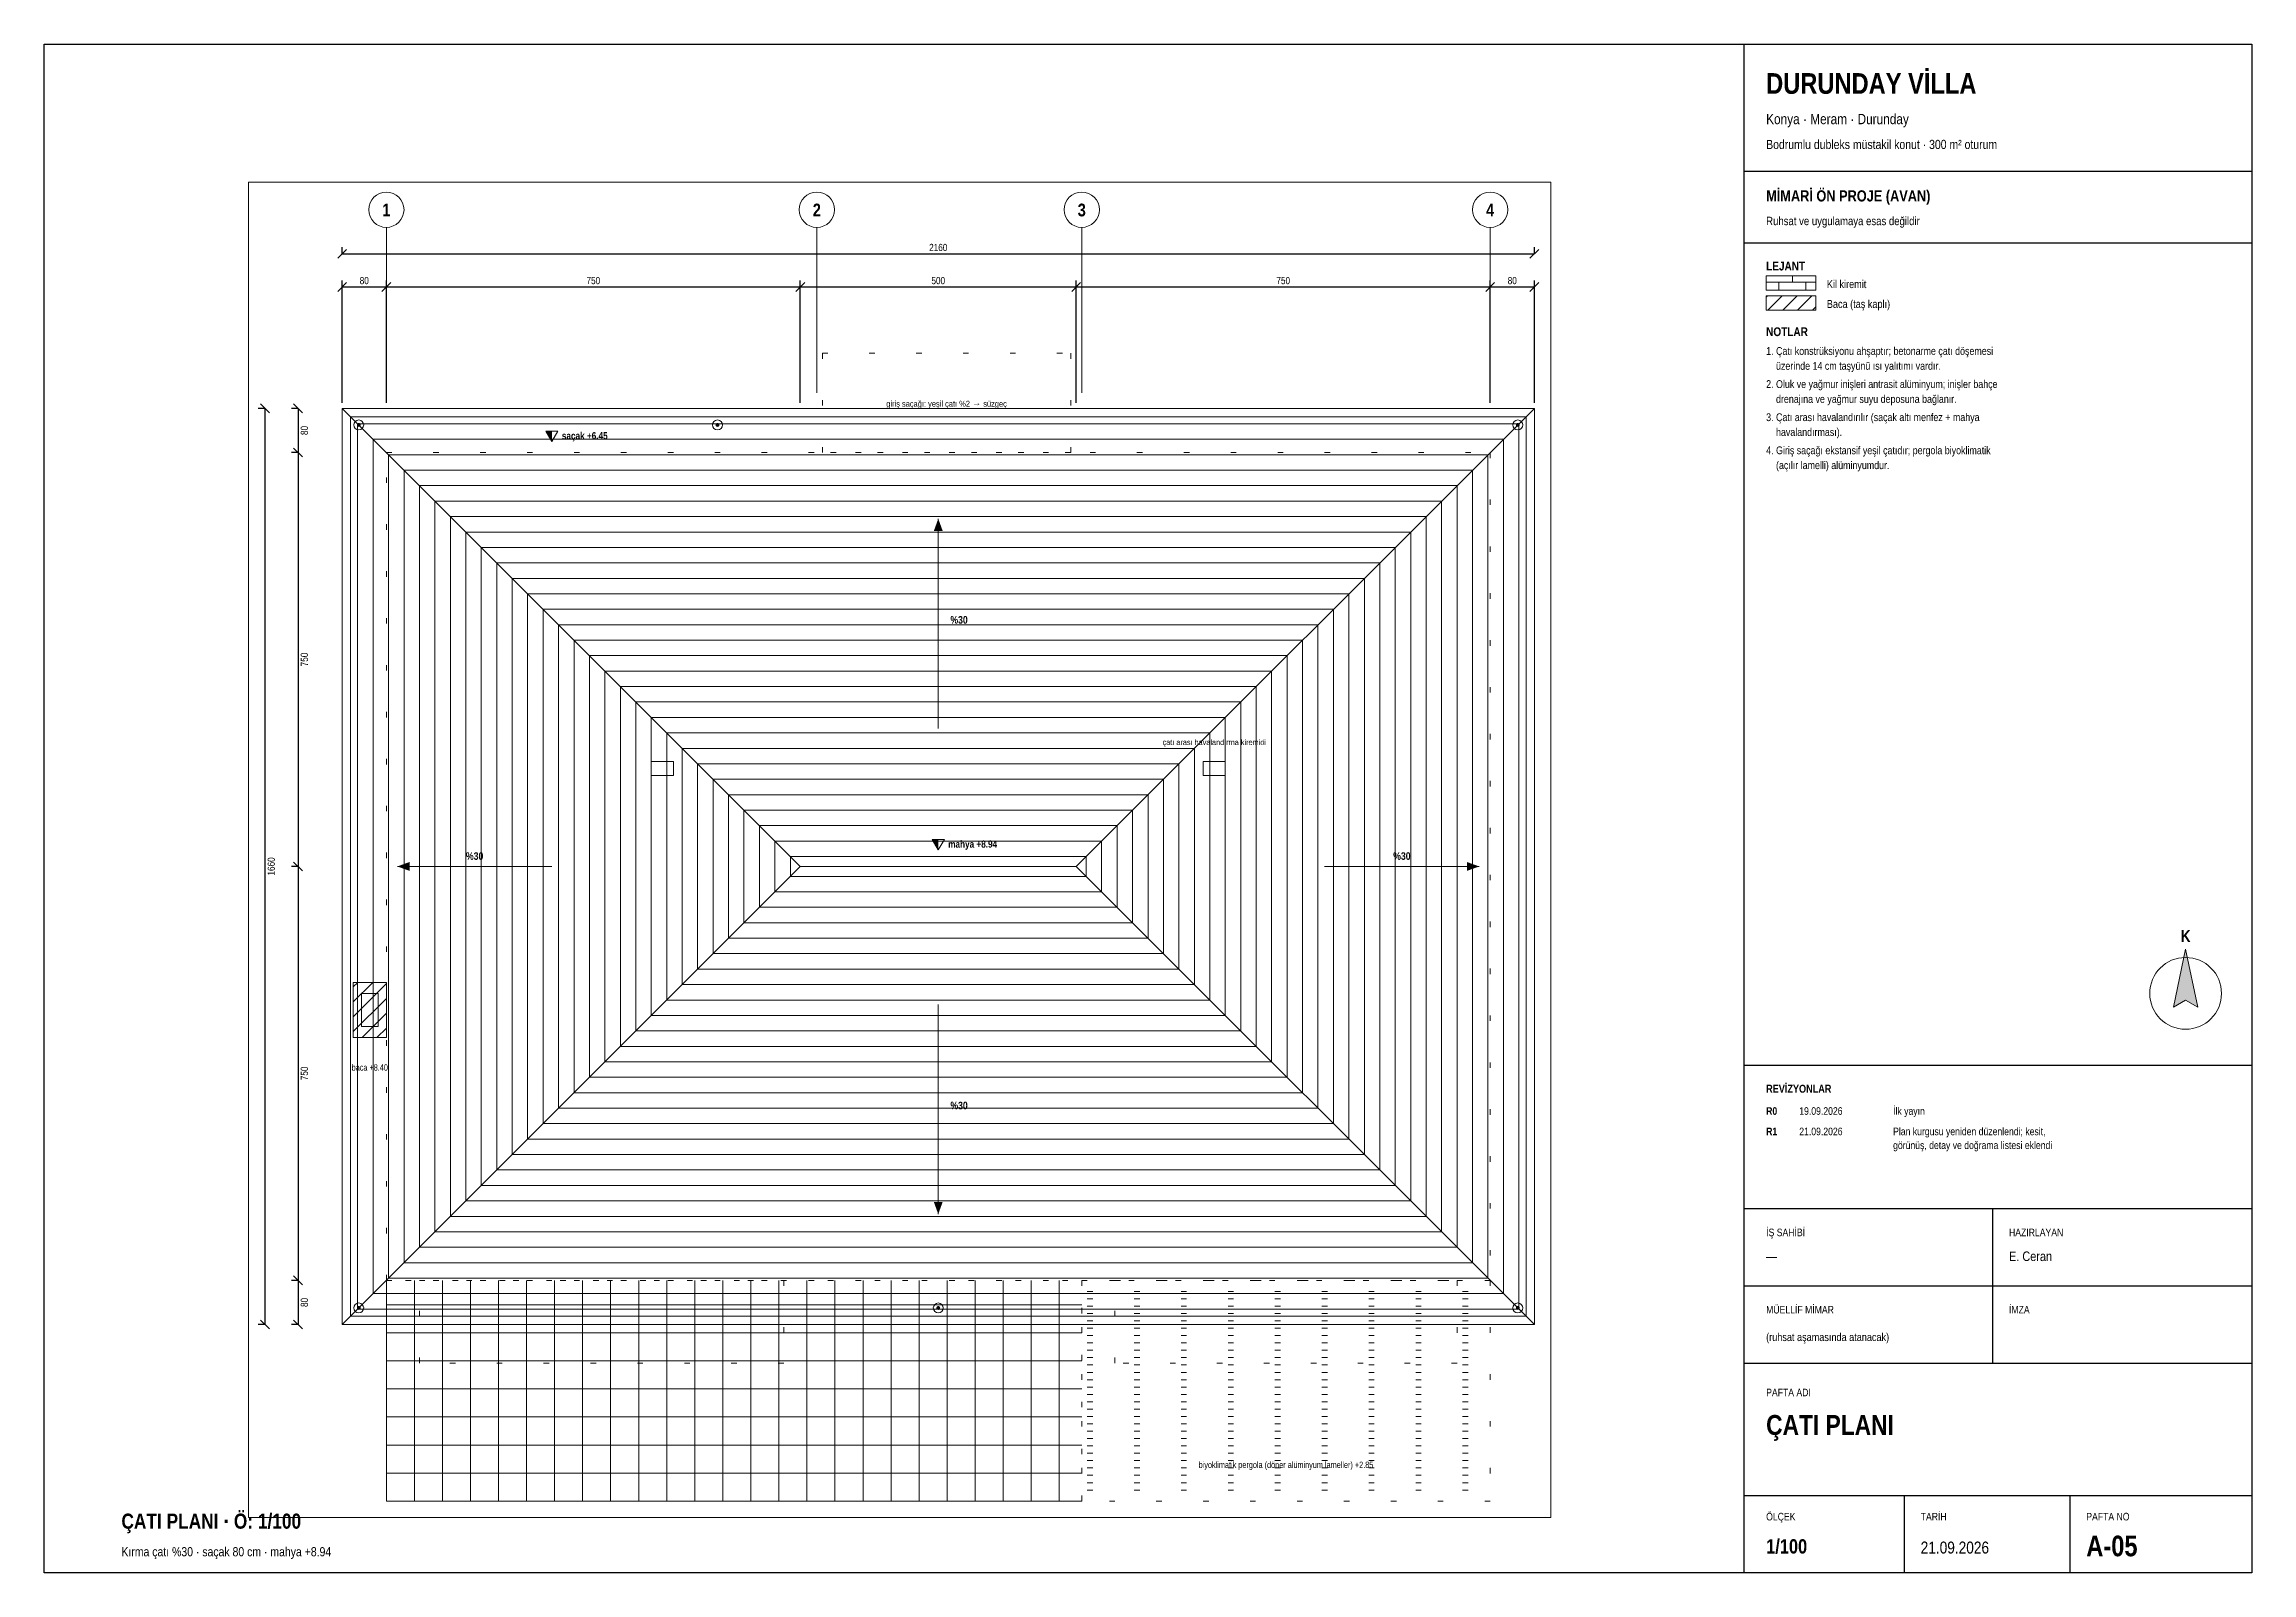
# Paper-space layout 'A-05 CATI PLANI' of a CAD drawing. Header units: centimetres, sheet in millimetres. Extents: x 10 to 410, y 10 to 287.
# The model-space entities are those that its viewports show. They can reach past a viewport. Long polylines and large blocks are cut down to what shows.
import ezdxf
from ezdxf.enums import TextEntityAlignment as Align

# ---------------------------------------------------------------- set-up
doc = ezdxf.new("R2010")
doc.units = ezdxf.units.CM
doc.header["$LTSCALE"] = 0.25
doc.linetypes.add('ACAD_ISO02W100', pattern=[15, 12, -3])
doc.linetypes.add('ACAD_ISO07W100', pattern=[3, 0, -3])
for name, color, linetype, lineweight in [('M-BACA-TUGLA', 116, 'Continuous', 9), ('M-BACA-TUGLA-T', 8, 'Continuous', 5), ('M-CKAP-KIREMIT', 66, 'Continuous', 9), ('M-GOST-AKSPOZ', 1, 'Continuous', 9), ('M-GOST-ANTET', 176, 'Continuous', 25), ('M-GOST-ANTETYAZI', 177, 'Continuous', 9), ('M-GOST-DISOLCU', 40, 'Continuous', 9), ('M-GOST-IZDUSUM', 80, 'ACAD_ISO07W100', 18), ('M-GOST-KUZEYOKU', 1, 'Continuous', 9), ('M-GOST-LEJANT', 173, 'Continuous', 9), ('M-GOST-PLANKOT', 46, 'Continuous', 9), ('M-GOST-YAZI', 2, 'Continuous', 9), ('M-OLUK-SAC', 194, 'Continuous', 9), ('M-YIBO-SAC', 12, 'Continuous', 9)]:
    doc.layers.add(name, color=color, linetype=linetype, lineweight=lineweight)
doc.layers.add('M-GOST-VPORT', color=8, linetype='Continuous', lineweight=9, plot=False)
doc.styles.add('YAZI', font='arialn.ttf')
doc.styles.add('YAZI-KALIN', font='arialnb.ttf')
doc.dimstyles.new('MIMARI-1-100', dxfattribs={"dimscale": 10, "dimtxt": 1.296, "dimasz": 2.5, "dimexe": 1.2, "dimexo": 0, "dimgap": 0.5, "dimtad": 1, "dimdec": 0, "dimtxsty": 'YAZI', "dimtsz": 0.8, "dimcen": 2.5, "dimclrd": 256, "dimclre": 256, "dimclrt": 256, "dimazin": 3, "dimtfac": 1, "dimtmove": 0, "dimatfit": 3, "dimarcsym": 0})

msp = doc.modelspace()

# ---------------------------------------------------------------- hatches: boundary and pattern name
at = {"layer": 'M-BACA-TUGLA-T'}
h = msp.add_hatch(dxfattribs=at)
h.set_pattern_fill('ANSI31', scale=6)
h.paths.add_polyline_path([(-60, -24460), (0, -24460), (0, -24560), (-60, -24560)])
at = {"layer": 'M-GOST-IZDUSUM'}
h = msp.add_hatch(dxfattribs=at)
h.set_pattern_fill('NET', scale=16)
h.paths.add_polyline_path([(0, -25000), (1260, -25000), (1260, -25400), (0, -25400)])
at = {"layer": 'M-GOST-PLANKOT'}
h = msp.add_hatch(color=256, dxfattribs=at)
h.dxf.hatch_style = 1
h.paths.add_polyline_path([(289, -23461), (300, -23461), (300, -23480)])
h = msp.add_hatch(color=256, dxfattribs=at)
h.dxf.hatch_style = 1
h.paths.add_polyline_path([(989, -24201), (1000, -24201), (1000, -24220)])
at = {"layer": 'M-GOST-YAZI'}
h = msp.add_hatch(color=256, dxfattribs=at)
h.dxf.hatch_style = 1
h.paths.add_polyline_path([(1000, -23620), (992, -23642), (1008, -23642)])
h = msp.add_hatch(color=256, dxfattribs=at)
h.dxf.hatch_style = 1
h.paths.add_polyline_path([(20, -24250), (42, -24258), (42, -24242)])
h = msp.add_hatch(color=256, dxfattribs=at)
h.dxf.hatch_style = 1
h.paths.add_polyline_path([(1980, -24250), (1958, -24242), (1958, -24258)])
h = msp.add_hatch(color=256, dxfattribs=at)
h.dxf.hatch_style = 1
h.paths.add_polyline_path([(1000, -24880), (1008, -24858), (992, -24858)])
at = {"layer": 'M-YIBO-SAC'}
h = msp.add_hatch(color=256, dxfattribs=at)
h.dxf.hatch_style = 1
edge = h.paths.add_edge_path()
edge.add_arc((-50, -23450), 3.5, 0, 360)
h = msp.add_hatch(color=256, dxfattribs=at)
h.dxf.hatch_style = 1
edge = h.paths.add_edge_path()
edge.add_arc((600, -23450), 3.5, 0, 360)
h = msp.add_hatch(color=256, dxfattribs=at)
h.dxf.hatch_style = 1
edge = h.paths.add_edge_path()
edge.add_arc((2050, -23450), 3.5, 0, 360)
h = msp.add_hatch(color=256, dxfattribs=at)
h.dxf.hatch_style = 1
edge = h.paths.add_edge_path()
edge.add_arc((-50, -25050), 3.5, 0, 360)
h = msp.add_hatch(color=256, dxfattribs=at)
h.dxf.hatch_style = 1
edge = h.paths.add_edge_path()
edge.add_arc((1000, -25050), 3.5, 0, 360)
h = msp.add_hatch(color=256, dxfattribs=at)
h.dxf.hatch_style = 1
edge = h.paths.add_edge_path()
edge.add_arc((2050, -25050), 3.5, 0, 360)

# ---------------------------------------------------------------- linework, layer by layer
at = {"layer": 'M-BACA-TUGLA'}
for points in [[(-60, -24460), (0, -24460), (0, -24560), (-60, -24560)], [(-45, -24480), (-15, -24480), (-15, -24540), (-45, -24540)]]:
    msp.add_lwpolyline(points, close=True, dxfattribs=at)
at = {"layer": 'M-CKAP-KIREMIT'}
for p, q in [((-80, -23420), (750, -24250)), ((2080, -23420), (1250, -24250)), ((-52, -23448), (2052, -23448)), ((-52, -23448), (-52, -25052)), ((-24, -23476), (2024, -23476)), ((-24, -23476), (-24, -25024)), ((2024, -23476), (2024, -25024)), ((2052, -23448), (2052, -25052)), ((4, -23504), (1996, -23504)), ((4, -23504), (4, -24996)), ((1996, -23504), (1996, -24996)), ((32, -23532), (1968, -23532)), ((32, -23532), (32, -24968)), ((60, -23560), (1940, -23560)), ((60, -23560), (60, -24940)), ((1940, -23560), (1940, -24940)), ((1968, -23532), (1968, -24968)), ((88, -23588), (1912, -23588)), ((88, -23588), (88, -24912)), ((1912, -23588), (1912, -24912)), ((116, -23616), (1884, -23616)), ((116, -23616), (116, -24884)), ((1884, -23616), (1884, -24884)), ((144, -23644), (1856, -23644)), ((144, -23644), (144, -24856)), ((172, -23672), (1828, -23672)), ((172, -23672), (172, -24828)), ((1828, -23672), (1828, -24828)), ((1856, -23644), (1856, -24856)), ((200, -23700), (1800, -23700)), ((200, -23700), (200, -24800)), ((1800, -23700), (1800, -24800)), ((228, -23728), (1772, -23728)), ((228, -23728), (228, -24772)), ((256, -23756), (1744, -23756)), ((256, -23756), (256, -24744)), ((1744, -23756), (1744, -24744)), ((1772, -23728), (1772, -24772)), ((284, -23784), (1716, -23784)), ((284, -23784), (284, -24716)), ((1716, -23784), (1716, -24716)), ((312, -23812), (1688, -23812)), ((312, -23812), (312, -24688)), ((340, -23840), (1660, -23840)), ((340, -23840), (340, -24660)), ((1660, -23840), (1660, -24660)), ((1688, -23812), (1688, -24688)), ((368, -23868), (1632, -23868)), ((368, -23868), (368, -24632)), ((1632, -23868), (1632, -24632)), ((396, -23896), (1604, -23896)), ((396, -23896), (396, -24604)), ((1604, -23896), (1604, -24604)), ((424, -23924), (1576, -23924)), ((424, -23924), (424, -24576)), ((452, -23952), (1548, -23952)), ((452, -23952), (452, -24548)), ((1548, -23952), (1548, -24548)), ((1576, -23924), (1576, -24576)), ((480, -23980), (1520, -23980)), ((480, -23980), (480, -24520)), ((1520, -23980), (1520, -24520)), ((508, -24008), (1492, -24008)), ((508, -24008), (508, -24492)), ((536, -24036), (1464, -24036)), ((536, -24036), (536, -24464)), ((1464, -24036), (1464, -24464)), ((1492, -24008), (1492, -24492)), ((564, -24064), (1436, -24064)), ((564, -24064), (564, -24436)), ((1436, -24064), (1436, -24436)), ((592, -24092), (1408, -24092)), ((592, -24092), (592, -24408)), ((620, -24120), (1380, -24120)), ((620, -24120), (620, -24380)), ((1380, -24120), (1380, -24380)), ((1408, -24092), (1408, -24408)), ((648, -24148), (1352, -24148)), ((648, -24148), (648, -24352)), ((1352, -24148), (1352, -24352)), ((676, -24176), (1324, -24176)), ((676, -24176), (676, -24324)), ((1324, -24176), (1324, -24324)), ((704, -24204), (1296, -24204)), ((704, -24204), (704, -24296)), ((732, -24232), (1268, -24232)), ((732, -24232), (732, -24268)), ((1268, -24232), (1268, -24268)), ((1296, -24204), (1296, -24296)), ((-80, -25080), (750, -24250)), ((732, -24268), (1268, -24268)), ((750, -24250), (1250, -24250)), ((2080, -25080), (1250, -24250)), ((704, -24296), (1296, -24296)), ((648, -24352), (1352, -24352)), ((676, -24324), (1324, -24324)), ((620, -24380), (1380, -24380)), ((564, -24436), (1436, -24436)), ((592, -24408), (1408, -24408)), ((536, -24464), (1464, -24464)), ((480, -24520), (1520, -24520)), ((508, -24492), (1492, -24492)), ((452, -24548), (1548, -24548)), ((424, -24576), (1576, -24576)), ((368, -24632), (1632, -24632)), ((396, -24604), (1604, -24604)), ((340, -24660), (1660, -24660)), ((284, -24716), (1716, -24716)), ((312, -24688), (1688, -24688)), ((256, -24744), (1744, -24744)), ((200, -24800), (1800, -24800)), ((228, -24772), (1772, -24772)), ((172, -24828), (1828, -24828)), ((144, -24856), (1856, -24856)), ((88, -24912), (1912, -24912)), ((116, -24884), (1884, -24884)), ((60, -24940), (1940, -24940)), ((4, -24996), (1996, -24996)), ((32, -24968), (1968, -24968)), ((-24, -25024), (2024, -25024)), ((-52, -25052), (2052, -25052))]:
    msp.add_line(p, q, dxfattribs=at)
for points in [[(-80, -23420), (2080, -23420), (1250, -24250), (750, -24250)], [(-80, -23420), (-80, -25080), (750, -24250)], [(2080, -23420), (2080, -25080), (1250, -24250)], [(480, -24060), (520, -24060), (520, -24085), (480, -24085)], [(1480, -24060), (1520, -24060), (1520, -24085), (1480, -24085)], [(-80, -25080), (2080, -25080), (1250, -24250), (750, -24250)]]:
    msp.add_lwpolyline(points, close=True, dxfattribs=at)
at = {"layer": 'M-GOST-AKSPOZ'}
for centre in [(0, -23060), (780, -23060), (1260, -23060), (2000, -23060)]:
    msp.add_circle(centre, 32, dxfattribs=at)
at = {"layer": 'M-GOST-DISOLCU', "linetype": 'ACAD_ISO02W100'}
for p, q in [((0, -23092), (0, -23410)), ((780, -23092), (780, -23410)), ((1260, -23092), (1260, -23410)), ((2000, -23092), (2000, -23410))]:
    msp.add_line(p, q, dxfattribs=at)
at = {"layer": 'M-GOST-IZDUSUM'}
for p, q in [((1270, -25020), (1990, -25020)), ((1270, -25033.3), (1990, -25033.3)), ((1270, -25046.7), (1990, -25046.7)), ((1270, -25060), (1990, -25060)), ((1270, -25073.3), (1990, -25073.3)), ((1270, -25086.7), (1990, -25086.7)), ((1270, -25100), (1990, -25100)), ((1270, -25113.3), (1990, -25113.3)), ((1270, -25126.7), (1990, -25126.7)), ((1270, -25140), (1990, -25140)), ((1270, -25153.3), (1990, -25153.3)), ((1270, -25166.7), (1990, -25166.7)), ((1270, -25180), (1990, -25180)), ((1270, -25193.3), (1990, -25193.3)), ((1270, -25206.7), (1990, -25206.7)), ((1270, -25220), (1990, -25220)), ((1270, -25233.3), (1990, -25233.3)), ((1270, -25246.7), (1990, -25246.7)), ((1270, -25260), (1990, -25260)), ((1270, -25273.3), (1990, -25273.3)), ((1270, -25286.7), (1990, -25286.7)), ((1270, -25300), (1990, -25300)), ((1270, -25313.3), (1990, -25313.3)), ((1270, -25326.7), (1990, -25326.7)), ((1270, -25340), (1990, -25340)), ((1270, -25353.3), (1990, -25353.3)), ((1270, -25366.7), (1990, -25366.7)), ((1270, -25380), (1990, -25380))]:
    msp.add_line(p, q, dxfattribs=at)
for points in [[(790, -23320), (1240, -23320), (1240, -23500), (790, -23500)], [(0, -23500), (2000, -23500), (2000, -25000), (0, -25000)], [(0, -25000), (1260, -25000), (1260, -25400), (0, -25400)], [(60, -25000), (720, -25000), (720, -25150), (60, -25150)], [(1260, -25000), (2000, -25000), (2000, -25400), (1260, -25400)], [(1320, -25000), (1940, -25000), (1940, -25150), (1320, -25150)]]:
    msp.add_lwpolyline(points, close=True, dxfattribs=at)
at = {"layer": 'M-GOST-PLANKOT'}
for points in [[(289, -23461), (311, -23461), (300, -23480)], [(989, -24201), (1011, -24201), (1000, -24220)]]:
    msp.add_lwpolyline(points, close=True, dxfattribs=at)
at = {"layer": 'M-GOST-YAZI'}
for p, q in [((1000, -24000), (1000, -23620)), ((300, -24250), (20, -24250)), ((1700, -24250), (1980, -24250)), ((1000, -24500), (1000, -24880))]:
    msp.add_line(p, q, dxfattribs=at)
at = {"layer": 'M-OLUK-SAC'}
for points in [[(-80, -23420), (2080, -23420), (2080, -25080), (-80, -25080)], [(-65, -23435), (2065, -23435), (2065, -25065), (-65, -25065)]]:
    msp.add_lwpolyline(points, close=True, dxfattribs=at)
at = {"layer": 'M-YIBO-SAC'}
for centre in [(-50, -23450), (600, -23450), (2050, -23450), (-50, -25050), (1000, -25050), (2050, -25050)]:
    msp.add_circle(centre, 9, dxfattribs=at)

# ---------------------------------------------------------------- texts
at = {"layer": 'M-GOST-AKSPOZ', "style": 'YAZI-KALIN'}
for s, p in [('1', (0, -23072)), ('2', (780, -23072)), ('3', (1260, -23072)), ('4', (2000, -23072))]:
    msp.add_text(s, height=23, dxfattribs=at).set_placement(p, align=Align.CENTER)
at = {"layer": 'M-GOST-IZDUSUM', "style": 'YAZI'}
for s, height, p in [('giriş saçağı: yeşil çatı %2 → süzgeç', 10.8, (1015, -23417)), ('biyoklimatik pergola (döner alüminyum lameller) +2.85', 11.52, (1630, -25340))]:
    msp.add_text(s, height=height, dxfattribs=at).set_placement(p, align=Align.CENTER)
at = {"layer": 'M-GOST-PLANKOT', "style": 'YAZI-KALIN'}
for s, p in [('saçak +6.45', (318, -23476)), ('mahya +8.94', (1018, -24216))]:
    msp.add_text(s, height=12.96, dxfattribs=at).set_placement(p)
at = {"layer": 'M-GOST-YAZI', "style": 'YAZI-KALIN'}
for p in [(1022, -23810), (1022, -24690)]:
    msp.add_text('%30', height=13.68, dxfattribs=at).set_placement(p)
at = {"layer": 'M-GOST-YAZI'}
for s, height, style, p in [('çatı arası havalandırma kiremidi', 10.08, 'YAZI', (1500, -24030)), ('%30', 13.68, 'YAZI-KALIN', (160, -24238)), ('%30', 13.68, 'YAZI-KALIN', (1840, -24238)), ('baca +8.40', 11.52, 'YAZI', (-30, -24620))]:
    msp.add_text(s, height=height, dxfattribs=dict(at, style=style)).set_placement(p, align=Align.CENTER)

# ---------------------------------------------------------------- dimensions: what is measured, and where the dimension line sits
at = {"layer": 'M-GOST-DISOLCU'}
for base, p1, p2 in [((-80, -23140), (-80, -23140), (2080, -23140)), ((-80, -23200), (-80, -23410), (0, -23410)), ((0, -23200), (0, -23410), (750, -23410)), ((750, -23200), (750, -23410), (1250, -23410)), ((1250, -23200), (1250, -23410), (2000, -23410)), ((2000, -23200), (2000, -23410), (2080, -23410))]:
    msp.add_linear_dim(base=base, p1=p1, p2=p2, dimstyle='MIMARI-1-100', dxfattribs=at).render()
for base, p1, p2 in [((-220, -23420), (-220, -23420), (-220, -25080)), ((-160, -23420), (-160, -23420), (-160, -23500)), ((-160, -23500), (-160, -23500), (-160, -24250)), ((-160, -24250), (-160, -24250), (-160, -25000)), ((-160, -25000), (-160, -25000), (-160, -25080))]:
    msp.add_linear_dim(base=base, p1=p1, p2=p2, angle=90, dimstyle='MIMARI-1-100', dxfattribs=at).render()

psp = doc.layouts.new('A-05 CATI PLANI')

# ---------------------------------------------------------------- hatches: boundary and pattern name
at = {"layer": 'M-GOST-KUZEYOKU'}
h = psp.add_hatch(color=256, dxfattribs=at)
h.dxf.hatch_style = 1
h.paths.add_polyline_path([(398, 123), (400.2, 112.5), (398, 113.8), (395.8, 112.5)])
at = {"layer": 'M-GOST-LEJANT'}
h = psp.add_hatch(dxfattribs=at)
h.set_pattern_fill('AR-B816', scale=0.012)
h.paths.add_polyline_path([(322, 245), (331, 245), (331, 242.4), (322, 242.4)])
h = psp.add_hatch(dxfattribs=at)
h.set_pattern_fill('ANSI31', scale=0.6)
h.paths.add_polyline_path([(322, 241.4), (331, 241.4), (331, 238.8), (322, 238.8)])

# ---------------------------------------------------------------- linework, layer by layer
at = {"layer": 'M-GOST-ANTET'}
for p, q in [((318, 264), (410, 264)), ((318, 251), (410, 251)), ((318, 102), (410, 102)), ((318, 76), (410, 76)), ((363, 76), (363, 62)), ((318, 62), (410, 62)), ((363, 62), (363, 48)), ((318, 48), (410, 48)), ((318, 24), (410, 24)), ((347, 24), (347, 10)), ((377, 24), (377, 10))]:
    psp.add_line(p, q, dxfattribs=at)
for points in [[(10, 287), (410, 287), (410, 10), (10, 10)], [(318, 287), (410, 287), (410, 10), (318, 10)]]:
    psp.add_lwpolyline(points, close=True, dxfattribs=at)
at = {"layer": 'M-GOST-KUZEYOKU'}
psp.add_lwpolyline([(398, 123), (400.2, 112.5), (398, 113.8), (395.8, 112.5)], close=True, dxfattribs=at)
psp.add_circle((398, 115), 6.5, dxfattribs=at)
at = {"layer": 'M-GOST-LEJANT'}
for points in [[(322, 245), (331, 245), (331, 242.4), (322, 242.4)], [(322, 241.4), (331, 241.4), (331, 238.8), (322, 238.8)]]:
    psp.add_lwpolyline(points, close=True, dxfattribs=at)

# ---------------------------------------------------------------- texts
at = {"layer": 'M-GOST-ANTETYAZI'}
for s, height, style, p in [('DURUNDAY VİLLA', 3.744, 'YAZI-KALIN', (322, 278)), ('Konya · Meram · Durunday', 1.872, 'YAZI', (322, 272.5)), ('Bodrumlu dubleks müstakil konut · 300 m² oturum', 1.656, 'YAZI', (322, 268)), ('MİMARİ ÖN PROJE (AVAN)', 2.016, 'YAZI-KALIN', (322, 258.5)), ('Ruhsat ve uygulamaya esas değildir', 1.512, 'YAZI', (322, 254.2)), ('LEJANT', 1.584, 'YAZI-KALIN', (322, 246)), ('Kil kiremit', 1.44, 'YAZI', (333, 242.8)), ('Baca (taş kaplı)', 1.44, 'YAZI', (333, 239.2)), ('NOTLAR', 1.584, 'YAZI-KALIN', (322, 234.1)), ('1. Çatı konstrüksiyonu ahşaptır; betonarme çatı döşemesi', 1.404, 'YAZI', (322, 230.7)), ('    üzerinde 14 cm taşyünü ısı yalıtımı vardır.', 1.404, 'YAZI', (322, 228)), ('2. Oluk ve yağmur inişleri antrasit alüminyum; inişler bahçe', 1.404, 'YAZI', (322, 224.7)), ('3. Çatı arası havalandırılır (saçak altı menfez + mahya', 1.404, 'YAZI', (322, 218.7)), ('    drenajına ve yağmur suyu deposuna bağlanır.', 1.404, 'YAZI', (322, 222)), ('    havalandırması).', 1.404, 'YAZI', (322, 216)), ('4. Giriş saçağı ekstansif yeşil çatıdır; pergola biyoklimatik', 1.404, 'YAZI', (322, 212.7)), ('    (açılır lamelli) alüminyumdur.', 1.404, 'YAZI', (322, 210)), ('REVİZYONLAR', 1.44, 'YAZI-KALIN', (322, 97)), ('R0', 1.368, 'YAZI-KALIN', (322, 93)), ('19.09.2026', 1.368, 'YAZI', (328, 93)), ('İlk yayın', 1.368, 'YAZI', (345, 93)), ('R1', 1.368, 'YAZI-KALIN', (322, 89.3)), ('21.09.2026', 1.368, 'YAZI', (328, 89.3)), ('görünüş, detay ve doğrama listesi eklendi', 1.368, 'YAZI', (345, 86.8)), ('Plan kurgusu yeniden düzenlendi; kesit,', 1.368, 'YAZI', (345, 89.3)), ('İŞ SAHİBİ', 1.368, 'YAZI', (322, 71)), ('HAZIRLAYAN', 1.368, 'YAZI', (366, 71)), ('E. Ceran', 1.728, 'YAZI', (366, 66.5)), ('—', 1.73, 'YAZI', (322, 66.5)), ('MÜELLİF MİMAR', 1.368, 'YAZI', (322, 57)), ('İMZA', 1.368, 'YAZI', (366, 57)), ('(ruhsat aşamasında atanacak)', 1.44, 'YAZI', (322, 52)), ('PAFTA ADI', 1.368, 'YAZI', (322, 42)), ('ÇATI PLANI', 3.6, 'YAZI-KALIN', (322, 35)), ('ÇATI PLANI · Ö: 1/100', 2.736, 'YAZI-KALIN', (24, 18)), ('ÖLÇEK', 1.368, 'YAZI', (322, 19.5)), ('TARİH', 1.368, 'YAZI', (350, 19.5)), ('PAFTA NO', 1.368, 'YAZI', (380, 19.5)), ('1/100', 2.592, 'YAZI-KALIN', (322, 13.5)), ('A-05', 3.744, 'YAZI-KALIN', (380, 13)), ('Kırma çatı %30 · saçak 80 cm · mahya +8.94', 1.656, 'YAZI', (24, 13)), ('21.09.2026', 2.16, 'YAZI', (350, 13.5))]:
    psp.add_text(s, height=height, dxfattribs=dict(at, style=style)).set_placement(p)
at = {"layer": 'M-GOST-ANTETYAZI', "style": 'YAZI-KALIN'}
psp.add_text('K', height=2.16, dxfattribs=at).set_placement((398, 124.3), align=Align.CENTER)

# ---------------------------------------------------------------- viewports
at = {"layer": 'M-GOST-VPORT'}
psp.add_viewport(center=(165, 141), size=(236, 242), view_center_point=(930, -24220), view_height=2420, dxfattribs=at)

doc.saveas('drawing.dxf')
